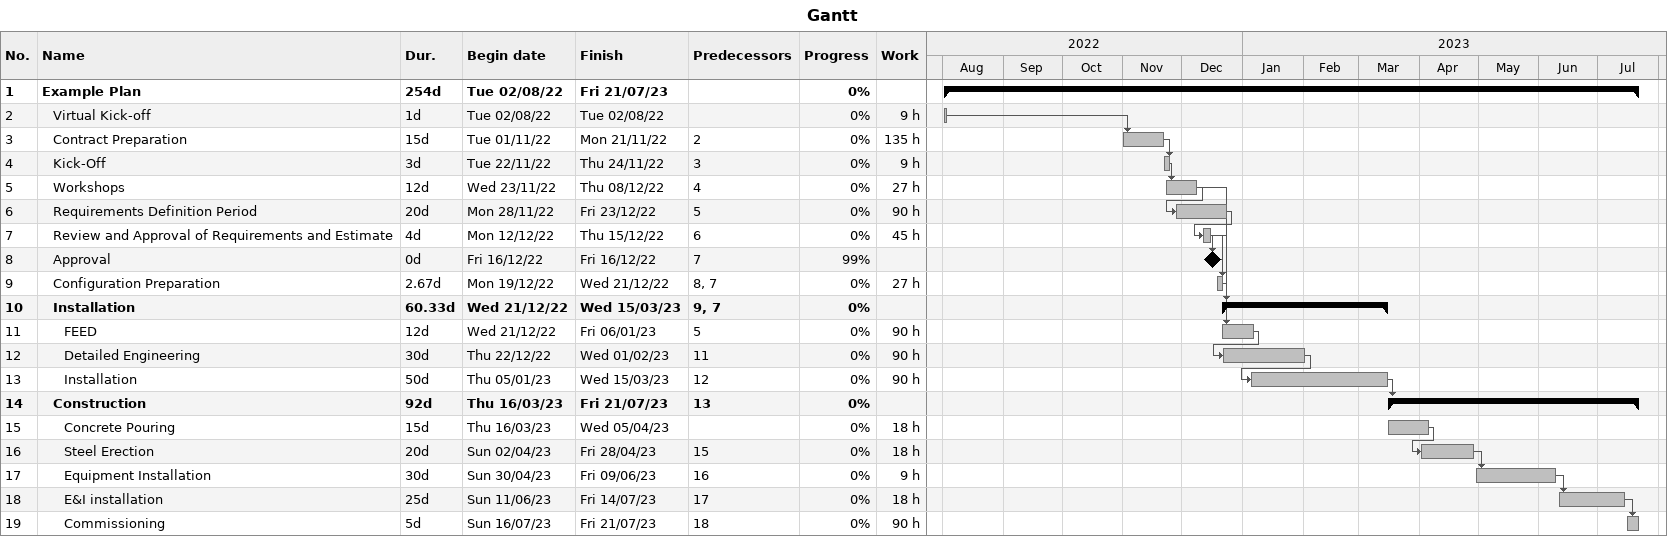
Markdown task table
Gantt

| ID | Level | Task | Duration | Start | Finish | Predecessors | % complete | Work (h) |
|---|---|---|---|---|---|---|---|---|
| 1 | 1 | **Example Plan** | 254d | 2022-08-02 | 2023-07-21 |  | 0 |  |
| 2 | 2 | Virtual Kick-off | 1d | 2022-08-02 | 2022-08-02 |  | 0 | 9 |
| 3 | 2 | Contract Preparation | 15d | 2022-11-01 | 2022-11-21 | 2 | 0 | 135 |
| 4 | 2 | Kick-Off | 3d | 2022-11-22 | 2022-11-24 | 3 | 0 | 9 |
| 5 | 2 | Workshops | 12d | 2022-11-23 | 2022-12-08 | 4 | 0 | 27 |
| 6 | 2 | Requirements Definition Period | 20d | 2022-11-28 | 2022-12-23 | 5 | 0 | 90 |
| 7 | 2 | Review and Approval of Requirements and Estimate | 4d | 2022-12-12 | 2022-12-15 | 6 | 0 | 45 |
| 8 | 2 | Approval | 0d | 2022-12-16 | 2022-12-16 | 7 | 99 |  |
| 9 | 2 | Configuration Preparation | 2.67d | 2022-12-19 | 2022-12-21 | 8, 7 | 0 | 27 |
| 10 | 2 | **Installation** | 60.33d | 2022-12-21 | 2023-03-15 | 9, 7 | 0 |  |
| 11 | 3 | FEED | 12d | 2022-12-21 | 2023-01-06 | 5 | 0 | 90 |
| 12 | 3 | Detailed Engineering | 30d | 2022-12-22 | 2023-02-01 | 11 | 0 | 90 |
| 13 | 3 | Installation | 50d | 2023-01-05 | 2023-03-15 | 12 | 0 | 90 |
| 14 | 2 | **Construction** | 92d | 2023-03-16 | 2023-07-21 | 13 | 0 |  |
| 15 | 3 | Concrete Pouring | 15d | 2023-03-16 | 2023-04-05 |  | 0 | 18 |
| 16 | 3 | Steel Erection | 20d | 2023-04-02 | 2023-04-28 | 15 | 0 | 18 |
| 17 | 3 | Equipment Installation | 30d | 2023-04-30 | 2023-06-09 | 16 | 0 | 9 |
| 18 | 3 | E&I installation | 25d | 2023-06-11 | 2023-07-14 | 17 | 0 | 18 |
| 19 | 3 | Commissioning | 5d | 2023-07-16 | 2023-07-21 | 18 | 0 | 90 |
